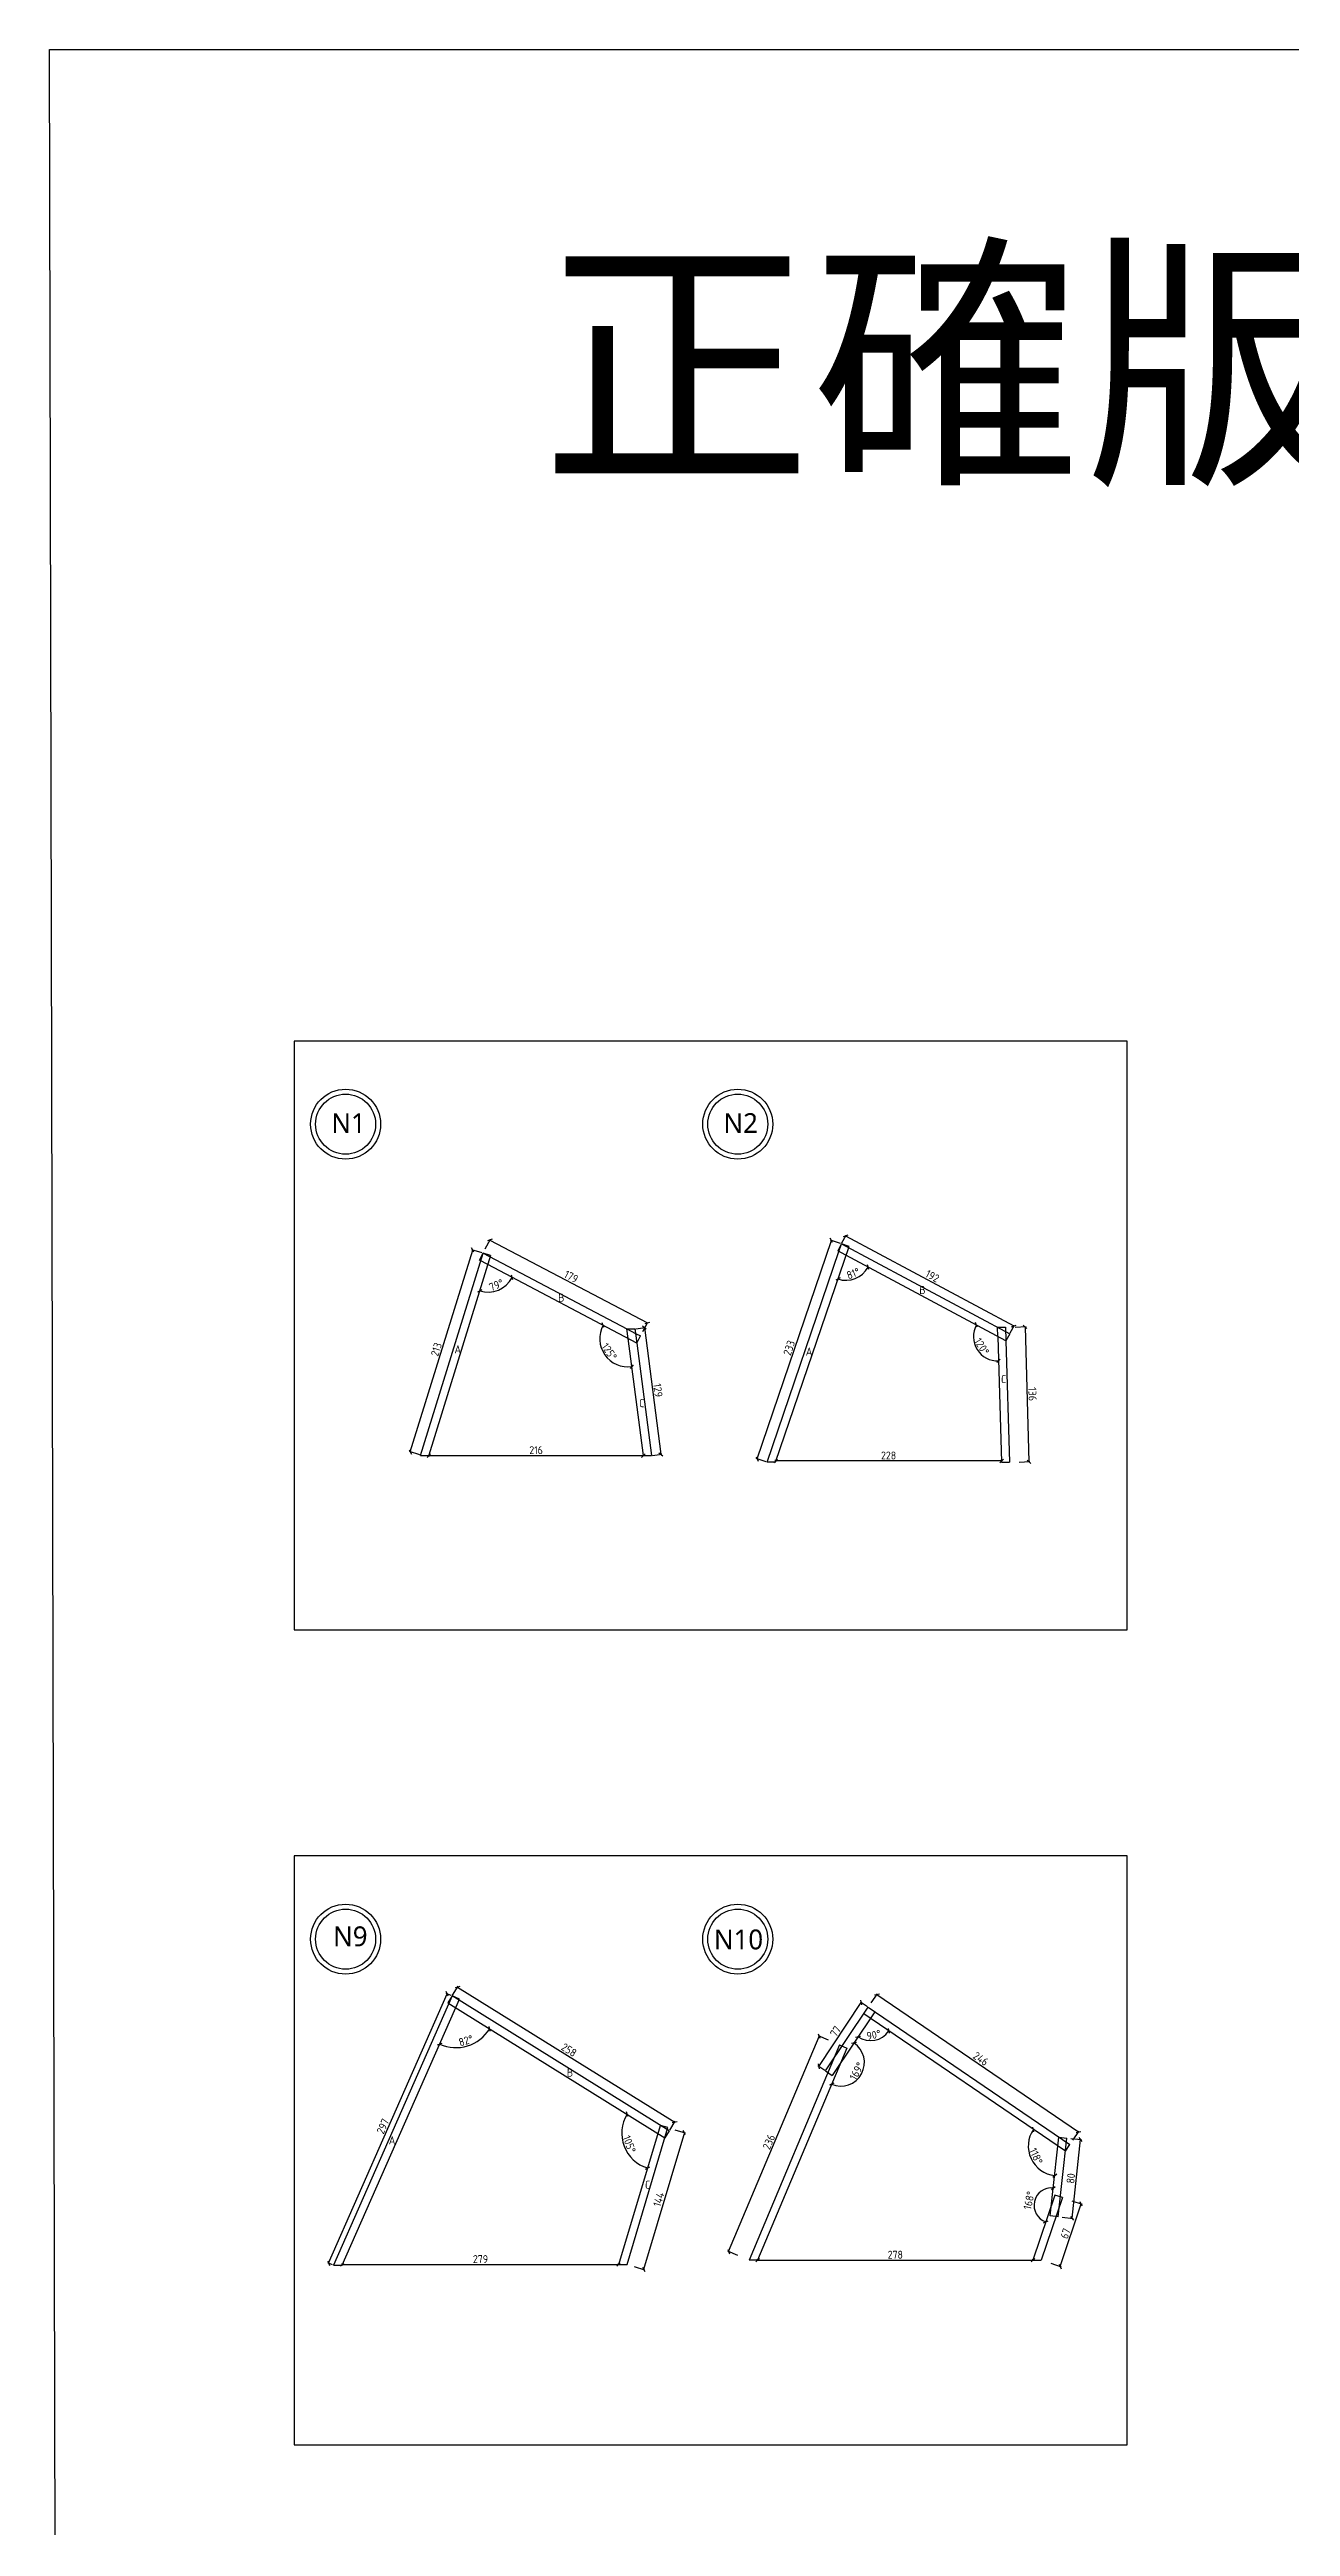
# Model space of a CAD drawing. Header units: centimetres. Extents: x -6116 to 16873, y -2889 to 4505.
# Drawn here: x 11527 to 12778, y -189 to 2310 of the extents above; entities that cross this region are included whole.
import ezdxf

# ---------------------------------------------------------------- set-up
doc = ezdxf.new("R2010")
doc.units = ezdxf.units.CM
for name, color, linetype in [('5', 5, 'Continuous'), ('frame圖框', 34, 'Continuous'), ('section剖面線', 1, 'Continuous')]:
    doc.layers.add(name, color=color, linetype=linetype)
doc.styles.get("Standard").update_dxf_attribs({"font": 'ISOCP.SHX', "bigfont": 'CHINESET.SHX'})
doc.dimstyles.new('AM_ISO', dxfattribs={"dimtxt": 3.5, "dimasz": 3.5, "dimexe": 1, "dimexo": 1, "dimgap": 1.5, "dimtad": 1, "dimdec": 0, "dimdsep": 46, "dimtxsty": 'Standard', "dimcen": 0, "dimclrd": 256, "dimclre": 256, "dimclrt": 2, "dimadec": 0, "dimazin": 2, "dimtp": 0.1, "dimtm": 0.1, "dimtfac": 0.71, "dimtdec": 0, "dimtmove": 0, "dimatfit": 3, "dimfxl": 1, "dimlwd": -1, "dimlwe": -1, "dimarcsym": 1})

# ---------------------------------------------------------------- blocks, each defined once
blk = doc.blocks.new('_Oblique')
at = {"color": 0, "linetype": 'ByBlock', "lineweight": -2}
blk.add_line((-0.5, -0.5), (0.5, 0.5), dxfattribs=at)
blk = doc.blocks.new('*D616')
at = {"layer": 'DEFPOINTS', "color": 0, "transparency": 16777216}
for p in [(11953.5, 1098.7), (11963.9, 1095.5), (11901, 891.8)]:
    blk.add_point(p, dxfattribs=at)
at = {"layer": 'section剖面線', "linetype": 'ByBlock', "transparency": 16777216}
for p, q in [((11890.5, 895), (11953.5, 1098.7)), ((11962.9, 1095.8), (11952.5, 1099)), ((11900, 892), (11889.6, 895.3))]:
    blk.add_line(p, q, dxfattribs=at)
at = {"layer": 'section剖面線', "transparency": 16777216, "xscale": 3.5, "yscale": 3.5, "zscale": 3.5}
for p, rotation in [((11953.5, 1098.7), 72.8367196372992), ((11890.5, 895), 252.8367196372992)]:
    blk.add_blockref('_Oblique', p, dxfattribs=dict(at, rotation=rotation))
at = {"layer": 'section剖面線', "transparency": 16777216, "insert": (11916.8, 998.5), "char_height": 8, "attachment_point": 5, "rotation": 72.8367}
blk.add_mtext('213', dxfattribs=at)
blk = doc.blocks.new('_ArchTick')
at = {"color": 0, "linetype": 'ByBlock', "const_width": 0.15}
blk.add_lwpolyline([(-0.5, -0.5), (0.5, 0.5)], dxfattribs=at)
blk = doc.blocks.new('*D617')
at = {"layer": 'DEFPOINTS', "color": 0, "transparency": 16777216}
for p in [(11963.9, 1095.5), (12129.7, 1025.2), (12122.7, 1012)]:
    blk.add_point(p, dxfattribs=at)
at = {"layer": 'section剖面線', "linetype": 'ByBlock', "transparency": 16777216}
for p, q in [((11966.2, 1099.9), (11971.3, 1109.7)), ((11970.9, 1108.8), (12129.7, 1025.2)), ((12125, 1016.4), (12130.1, 1026.1))]:
    blk.add_line(p, q, dxfattribs=at)
at = {"layer": 'section剖面線', "transparency": 16777216, "xscale": 3.5, "yscale": 3.5, "zscale": 3.5}
for p, rotation in [((11970.9, 1108.8), 152.2536163583385), ((12129.7, 1025.2), 332.2536163583384)]:
    blk.add_blockref('_Oblique', p, dxfattribs=dict(at, rotation=rotation))
at = {"layer": 'section剖面線', "transparency": 16777216, "insert": (12052.8, 1071.9), "char_height": 8, "attachment_point": 5, "rotation": 332.2536}
blk.add_mtext('179', dxfattribs=at)
blk = doc.blocks.new('*D618')
at = {"layer": 'DEFPOINTS', "color": 0, "transparency": 16777216}
for p in [(12117.1, 1019.2), (12133.7, 891.3), (12143.1, 892.6)]:
    blk.add_point(p, dxfattribs=at)
at = {"layer": 'section剖面線', "linetype": 'ByBlock', "transparency": 16777216}
for p, q in [((12118.1, 1019.3), (12127.5, 1020.5)), ((12126.6, 1020.4), (12143.1, 892.6)), ((12134.7, 891.5), (12144.1, 892.7))]:
    blk.add_line(p, q, dxfattribs=at)
at = {"layer": 'section剖面線', "transparency": 16777216, "xscale": 3.5, "yscale": 3.5, "zscale": 3.5}
for p, rotation in [((12126.6, 1020.4), 97.38995690113356), ((12143.1, 892.6), 277.3899569011336)]:
    blk.add_blockref('_Oblique', p, dxfattribs=dict(at, rotation=rotation))
at = {"layer": 'section剖面線', "transparency": 16777216, "insert": (12140.3, 957.2), "char_height": 8, "attachment_point": 5, "rotation": 277.39}
blk.add_mtext('129', dxfattribs=at)
blk = doc.blocks.new('*D619')
at = {"layer": 'DEFPOINTS', "color": 0, "transparency": 16777216}
for p in [(12315.2, 1108.5), (12325.4, 1105), (12250.6, 884.6)]:
    blk.add_point(p, dxfattribs=at)
at = {"layer": 'section剖面線', "linetype": 'ByBlock', "transparency": 16777216}
for p, q in [((12240.4, 888), (12315.2, 1108.5)), ((12324.5, 1105.3), (12314.3, 1108.8)), ((12249.6, 884.9), (12239.4, 888.3))]:
    blk.add_line(p, q, dxfattribs=at)
at = {"layer": 'section剖面線', "transparency": 16777216, "xscale": 3.5, "yscale": 3.5, "zscale": 3.5}
for p, rotation in [((12315.2, 1108.5), 71.2429138886483), ((12240.4, 888), 251.2429138886483)]:
    blk.add_blockref('_Oblique', p, dxfattribs=dict(at, rotation=rotation))
at = {"layer": 'section剖面線', "transparency": 16777216, "insert": (12272.6, 1000), "char_height": 8, "attachment_point": 5, "rotation": 71.2429}
blk.add_mtext('233', dxfattribs=at)
blk = doc.blocks.new('*D620')
at = {"layer": 'DEFPOINTS', "color": 0, "transparency": 16777216}
for p in [(12325.4, 1105), (12495.1, 1014.2), (12499.3, 1022.1)]:
    blk.add_point(p, dxfattribs=at)
at = {"layer": 'section剖面線', "linetype": 'ByBlock', "transparency": 16777216}
for p, q in [((12325.9, 1105.9), (12330.1, 1113.8)), ((12329.6, 1112.9), (12499.3, 1022.1)), ((12495.5, 1015.1), (12499.8, 1023))]:
    blk.add_line(p, q, dxfattribs=at)
at = {"layer": 'section剖面線', "transparency": 16777216, "xscale": 3.5, "yscale": 3.5, "zscale": 3.5}
for p, rotation in [((12329.6, 1112.9), 151.8516544804314), ((12499.3, 1022.1), 331.8516544804314)]:
    blk.add_blockref('_Oblique', p, dxfattribs=dict(at, rotation=rotation))
at = {"layer": 'section剖面線', "transparency": 16777216, "insert": (12417.1, 1072.4), "char_height": 8, "attachment_point": 5, "rotation": 331.8517}
blk.add_mtext('192', dxfattribs=at)
blk = doc.blocks.new('*D621')
at = {"layer": 'DEFPOINTS', "color": 0, "transparency": 16777216}
for p in [(12490.9, 1020.8), (12494.9, 884.6), (12514.5, 885.1)]:
    blk.add_point(p, dxfattribs=at)
at = {"layer": 'section剖面線', "linetype": 'ByBlock', "transparency": 16777216}
for p, q in [((12500.5, 1021), (12511.5, 1021.4)), ((12510.5, 1021.3), (12514.5, 885.1)), ((12504.5, 884.8), (12515.5, 885.2))]:
    blk.add_line(p, q, dxfattribs=at)
at = {"layer": 'section剖面線', "transparency": 16777216, "xscale": 3.5, "yscale": 3.5, "zscale": 3.5}
for p, rotation in [((12510.5, 1021.3), 91.68805438171626), ((12514.5, 885.1), 271.6880543817163)]:
    blk.add_blockref('_Oblique', p, dxfattribs=dict(at, rotation=rotation))
at = {"layer": 'section剖面線', "transparency": 16777216, "insert": (12518, 953.4), "char_height": 8, "attachment_point": 5, "rotation": 271.6881}
blk.add_mtext('136', dxfattribs=at)
blk = doc.blocks.new('*D622')
at = {"layer": 'DEFPOINTS', "color": 0, "transparency": 16777216}
for p in [(11909.2, 891.3), (12125.6, 891.3), (12125.6, 891.3)]:
    blk.add_point(p, dxfattribs=at)
at = {"layer": 'section剖面線', "linetype": 'ByBlock', "transparency": 16777216}
for p, q in [((11909.2, 891.3), (11909.2, 890.3)), ((11909.2, 891.3), (12125.6, 891.3)), ((12125.6, 891.3), (12125.6, 892.3))]:
    blk.add_line(p, q, dxfattribs=at)
at = {"layer": 'section剖面線', "transparency": 16777216, "xscale": 3.5, "yscale": 3.5, "zscale": 3.5, "rotation": 180}
blk.add_blockref('_Oblique', (11909.2, 891.3), dxfattribs=at)
at = {"layer": 'section剖面線', "transparency": 16777216, "xscale": 3.5, "yscale": 3.5, "zscale": 3.5}
blk.add_blockref('_Oblique', (12125.6, 891.3), dxfattribs=at)
at = {"layer": 'section剖面線', "transparency": 16777216, "insert": (12017.4, 896.8), "char_height": 8, "attachment_point": 5}
blk.add_mtext('216', dxfattribs=at)
blk = doc.blocks.new('*D623')
at = {"layer": 'DEFPOINTS', "color": 0, "transparency": 16777216}
for p in [(12259, 885.9), (12259, 884.6), (12486.9, 884.6)]:
    blk.add_point(p, dxfattribs=at)
at = {"layer": 'section剖面線', "linetype": 'ByBlock', "transparency": 16777216}
for p, q in [((12259, 885.6), (12259, 886.9)), ((12486.9, 885.9), (12259, 885.9)), ((12486.9, 885.6), (12486.9, 886.9))]:
    blk.add_line(p, q, dxfattribs=at)
at = {"layer": 'section剖面線', "transparency": 16777216, "xscale": 3.5, "yscale": 3.5, "zscale": 3.5, "rotation": 180}
blk.add_blockref('_Oblique', (12259, 885.9), dxfattribs=at)
at = {"layer": 'section剖面線', "transparency": 16777216, "xscale": 3.5, "yscale": 3.5, "zscale": 3.5}
blk.add_blockref('_Oblique', (12486.9, 885.9), dxfattribs=at)
at = {"layer": 'section剖面線', "transparency": 16777216, "insert": (12372.9, 891.4), "char_height": 8, "attachment_point": 5}
blk.add_mtext('228', dxfattribs=at)
blk = doc.blocks.new('*D632')
at = {"layer": 'DEFPOINTS', "color": 0, "transparency": 16777216}
for p in [(11968.7, 1084), (11971.6, 1093.2), (11973.2, 1056.6), (12119, 1004.9), (11909.3, 891.8)]:
    blk.add_point(p, dxfattribs=at)
at = {"layer": 'section剖面線', "linetype": 'ByBlock', "transparency": 16777216}
blk.add_arc((11968.7, 1084), 27.8, 252.8336, 332.2536, dxfattribs=at)
at = {"layer": 'section剖面線', "transparency": 16777216, "xscale": 3.5, "yscale": 3.5, "zscale": 3.5}
for p, rotation in [((11960.5, 1057.4), 162.833613872641), ((11993.3, 1071), 62.25361635833757)]:
    blk.add_blockref('_Oblique', p, dxfattribs=dict(at, rotation=rotation))
at = {"layer": 'section剖面線', "transparency": 16777216, "insert": (11977.3, 1063.4), "char_height": 8, "attachment_point": 5, "rotation": 22.5436}
blk.add_mtext('79°', dxfattribs=at)
blk = doc.blocks.new('*D633')
at = {"layer": 'DEFPOINTS', "color": 0, "transparency": 16777216}
for p in [(11968.7, 1084), (12082.4, 1002.5), (12110.3, 1009.5), (12119, 1004.9), (12125.6, 891.3)]:
    blk.add_point(p, dxfattribs=at)
at = {"layer": 'section剖面線', "linetype": 'ByBlock', "transparency": 16777216}
blk.add_arc((12110.3, 1009.5), 28.7, 152.2536, 277.39, dxfattribs=at)
at = {"layer": 'section剖面線', "transparency": 16777216, "xscale": 3.5, "yscale": 3.5, "zscale": 3.5}
for p, rotation in [((12084.9, 1022.9), 62.25361635833665), ((12114, 981), 7.389956901132058)]:
    blk.add_blockref('_Oblique', p, dxfattribs=dict(at, rotation=rotation))
at = {"layer": 'section剖面線', "transparency": 16777216, "insert": (12091.2, 996.2), "char_height": 8, "attachment_point": 5, "rotation": 304.8218}
blk.add_mtext('125°', dxfattribs=at)
blk = doc.blocks.new('*D634')
at = {"layer": 'DEFPOINTS', "color": 0, "transparency": 16777216}
for p in [(12333, 1102.4), (12329.9, 1093.5), (12333.5, 1068.4), (12491.3, 1007.1), (12259, 884.6)]:
    blk.add_point(p, dxfattribs=at)
at = {"layer": 'section剖面線', "linetype": 'ByBlock', "transparency": 16777216}
blk.add_arc((12329.9, 1093.5), 25.3, 251.2429, 331.8517, dxfattribs=at)
at = {"layer": 'section剖面線', "transparency": 16777216, "xscale": 3.5, "yscale": 3.5, "zscale": 3.5}
for p, rotation in [((12352.3, 1081.5), 61.85165448043816), ((12321.8, 1069.5), 161.2429138886579)]:
    blk.add_blockref('_Oblique', p, dxfattribs=dict(at, rotation=rotation))
at = {"layer": 'section剖面線', "transparency": 16777216, "insert": (12337.2, 1075), "char_height": 8, "attachment_point": 5, "rotation": 21.5473}
blk.add_mtext('81°', dxfattribs=at)
blk = doc.blocks.new('*D635')
at = {"layer": 'DEFPOINTS', "color": 0, "transparency": 16777216}
for p in [(12329.9, 1093.5), (12459, 1006.5), (12483.2, 1011.5), (12491.3, 1007.1), (12486.9, 884.6)]:
    blk.add_point(p, dxfattribs=at)
at = {"layer": 'section剖面線', "linetype": 'ByBlock', "transparency": 16777216}
blk.add_arc((12483.2, 1011.5), 24.7, 151.8517, 271.688, dxfattribs=at)
at = {"layer": 'section剖面線', "transparency": 16777216, "xscale": 3.5, "yscale": 3.5, "zscale": 3.5}
for p, rotation in [((12461.4, 1023.1), 61.85165448043817), ((12483.9, 986.9), 1.687996649742516)]:
    blk.add_blockref('_Oblique', p, dxfattribs=dict(at, rotation=rotation))
at = {"layer": 'section剖面線', "transparency": 16777216, "insert": (12466.9, 1001.4), "char_height": 8, "attachment_point": 5, "rotation": 301.7698}
blk.add_mtext('120°', dxfattribs=at)
blk = doc.blocks.new('*D664')
at = {"layer": 'DEFPOINTS', "color": 0, "transparency": 16777216}
for p in [(12100.6, 75.1), (11821.9, 74.3), (12100.6, 74.3)]:
    blk.add_point(p, dxfattribs=at)
at = {"layer": 'section剖面線', "linetype": 'ByBlock', "transparency": 16777216}
for p, q in [((11821.9, 75.1), (11821.9, 76.1)), ((11821.9, 75.1), (12100.6, 75.1)), ((12100.6, 75.1), (12100.6, 76.1))]:
    blk.add_line(p, q, dxfattribs=at)
at = {"layer": 'section剖面線', "transparency": 16777216, "xscale": 3.5, "yscale": 3.5, "zscale": 3.5, "rotation": 180}
blk.add_blockref('_Oblique', (11821.9, 75.1), dxfattribs=at)
at = {"layer": 'section剖面線', "transparency": 16777216, "xscale": 3.5, "yscale": 3.5, "zscale": 3.5}
blk.add_blockref('_Oblique', (12100.6, 75.1), dxfattribs=at)
at = {"layer": 'section剖面線', "transparency": 16777216, "insert": (11961.3, 80.6), "char_height": 8, "attachment_point": 5}
blk.add_mtext('279', dxfattribs=at)
blk = doc.blocks.new('*D665')
at = {"layer": 'DEFPOINTS', "color": 0, "transparency": 16777216}
for p in [(11927.7, 348.2), (11932.7, 346), (11813.2, 74.3)]:
    blk.add_point(p, dxfattribs=at)
at = {"layer": 'section剖面線', "linetype": 'ByBlock', "transparency": 16777216}
for p, q in [((11808.2, 76.5), (11927.7, 348.2)), ((11931.8, 346.4), (11926.8, 348.6)), ((11812.2, 74.7), (11807.3, 76.9))]:
    blk.add_line(p, q, dxfattribs=at)
at = {"layer": 'section剖面線', "transparency": 16777216, "xscale": 3.5, "yscale": 3.5, "zscale": 3.5}
for p, rotation in [((11927.7, 348.2), 66.25225859222667), ((11808.2, 76.5), 246.2522585922266)]:
    blk.add_blockref('_Oblique', p, dxfattribs=dict(at, rotation=rotation))
at = {"layer": 'section剖面線', "transparency": 16777216, "insert": (11862.9, 214.6), "char_height": 8, "attachment_point": 5, "rotation": 66.2523}
blk.add_mtext('297', dxfattribs=at)
blk = doc.blocks.new('*D666')
at = {"layer": 'DEFPOINTS', "color": 0, "transparency": 16777216}
for p in [(11932.7, 346), (12151.6, 209.9), (12157.2, 218.8)]:
    blk.add_point(p, dxfattribs=at)
at = {"layer": 'section剖面線', "linetype": 'ByBlock', "transparency": 16777216}
for p, q in [((11933.2, 346.9), (11938.8, 355.8)), ((11938.2, 355), (12157.2, 218.8)), ((12152.2, 210.8), (12157.7, 219.7))]:
    blk.add_line(p, q, dxfattribs=at)
at = {"layer": 'section剖面線', "transparency": 16777216, "xscale": 3.5, "yscale": 3.5, "zscale": 3.5}
for p, rotation in [((11938.2, 355), 148.1260996190119), ((12157.2, 218.8), 328.1260996190119)]:
    blk.add_blockref('_Oblique', p, dxfattribs=dict(at, rotation=rotation))
at = {"layer": 'section剖面線', "transparency": 16777216, "insert": (12050.6, 291.6), "char_height": 8, "attachment_point": 5, "rotation": 328.1261}
blk.add_mtext('258', dxfattribs=at)
blk = doc.blocks.new('*D667')
at = {"layer": 'DEFPOINTS', "color": 0, "transparency": 16777216}
for p in [(12150.4, 213.2), (12109.2, 75.1), (12125.8, 70.2)]:
    blk.add_point(p, dxfattribs=at)
at = {"layer": 'section剖面線', "linetype": 'ByBlock', "transparency": 16777216}
for p, q in [((12167, 208.3), (12125.8, 70.2)), ((12157.4, 211.1), (12167.9, 208)), ((12116.2, 73), (12126.7, 69.9))]:
    blk.add_line(p, q, dxfattribs=at)
at = {"layer": 'section剖面線', "transparency": 16777216, "xscale": 3.5, "yscale": 3.5, "zscale": 3.5}
for p, rotation in [((12167, 208.3), 73.39134127265443), ((12125.8, 70.2), 253.3913412726545)]:
    blk.add_blockref('_Oblique', p, dxfattribs=dict(at, rotation=rotation))
at = {"layer": 'section剖面線', "transparency": 16777216, "insert": (12141.1, 140.8), "char_height": 8, "attachment_point": 5, "rotation": 73.3913}
blk.add_mtext('144', dxfattribs=at)
blk = doc.blocks.new('*D668')
at = {"layer": 'DEFPOINTS', "color": 0, "transparency": 16777216}
for p in [(11928.5, 339.2), (11940, 342.8), (11938.8, 294), (12147.4, 203.1), (11821.9, 74.3)]:
    blk.add_point(p, dxfattribs=at)
at = {"layer": 'section剖面線', "linetype": 'ByBlock', "transparency": 16777216}
blk.add_arc((11936.3, 334.3), 40.4, 246.2553, 328.1261, dxfattribs=at)
at = {"layer": 'section剖面線', "transparency": 16777216, "xscale": 3.5, "yscale": 3.5, "zscale": 3.5}
for p, rotation in [((11970.6, 313), 58.12609961901262), ((11920, 297.3), 156.2553029874419)]:
    blk.add_blockref('_Oblique', p, dxfattribs=dict(at, rotation=rotation))
at = {"layer": 'section剖面線', "transparency": 16777216, "insert": (11946.6, 301), "char_height": 8, "attachment_point": 5, "rotation": 17.1907}
blk.add_mtext('82°', dxfattribs=at)
blk = doc.blocks.new('*D669')
at = {"layer": 'DEFPOINTS', "color": 0, "transparency": 16777216}
for p in [(11928.5, 339.2), (12103.9, 205.4), (12142.7, 215.4), (12147.4, 203.1), (12100.9, 75.1)]:
    blk.add_point(p, dxfattribs=at)
at = {"layer": 'section剖面線', "linetype": 'ByBlock', "transparency": 16777216}
blk.add_arc((12140.3, 207.5), 36.5, 148.1261, 253.3913, dxfattribs=at)
at = {"layer": 'section剖面線', "transparency": 16777216, "xscale": 3.5, "yscale": 3.5, "zscale": 3.5}
for p, rotation in [((12109.3, 226.7), 58.12609961901186), ((12129.9, 172.5), 343.3913412726537)]:
    blk.add_blockref('_Oblique', p, dxfattribs=dict(at, rotation=rotation))
at = {"layer": 'section剖面線', "transparency": 16777216, "insert": (12111.4, 196.5), "char_height": 8, "attachment_point": 5, "rotation": 290.7587}
blk.add_mtext('105°', dxfattribs=at)
blk = doc.blocks.new('*D698')
at = {"layer": 'DEFPOINTS', "color": 0, "transparency": 16777216}
for p in [(12240.8, 79.5), (12518.5, 79.5), (12518.5, 79.5)]:
    blk.add_point(p, dxfattribs=at)
at = {"layer": 'section剖面線', "linetype": 'ByBlock', "transparency": 16777216}
for p, q in [((12240.8, 79.5), (12240.8, 80.5)), ((12240.8, 79.5), (12518.5, 79.5)), ((12518.5, 79.5), (12518.5, 80.5))]:
    blk.add_line(p, q, dxfattribs=at)
at = {"layer": 'section剖面線', "transparency": 16777216, "xscale": 3.5, "yscale": 3.5, "zscale": 3.5, "rotation": 180}
blk.add_blockref('_Oblique', (12240.8, 79.5), dxfattribs=at)
at = {"layer": 'section剖面線', "transparency": 16777216, "xscale": 3.5, "yscale": 3.5, "zscale": 3.5}
blk.add_blockref('_Oblique', (12518.5, 79.5), dxfattribs=at)
at = {"layer": 'section剖面線', "transparency": 16777216, "insert": (12379.7, 85), "char_height": 8, "attachment_point": 5}
blk.add_mtext('278', dxfattribs=at)
blk = doc.blocks.new('*D699')
at = {"layer": 'DEFPOINTS', "color": 0, "transparency": 16777216}
for p in [(12303, 305.3), (12323.5, 296.7), (12232.1, 79.5)]:
    blk.add_point(p, dxfattribs=at)
at = {"layer": 'section剖面線', "linetype": 'ByBlock', "transparency": 16777216}
for p, q in [((12211.6, 88.1), (12303, 305.3)), ((12312.2, 301.4), (12302.1, 305.7)), ((12220.8, 84.2), (12210.7, 88.5))]:
    blk.add_line(p, q, dxfattribs=at)
at = {"layer": 'section剖面線', "transparency": 16777216, "xscale": 3.5, "yscale": 3.5, "zscale": 3.5}
for p, rotation in [((12303, 305.3), 67.17609213513755), ((12211.6, 88.1), 247.1760921351376)]:
    blk.add_blockref('_Oblique', p, dxfattribs=dict(at, rotation=rotation))
at = {"layer": 'section剖面線', "transparency": 16777216, "insert": (12252.2, 198.8), "char_height": 8, "attachment_point": 5, "rotation": 67.1761}
blk.add_mtext('236', dxfattribs=at)
blk = doc.blocks.new('*D700')
at = {"layer": 'DEFPOINTS', "color": 0, "transparency": 16777216}
for p in [(12345.4, 339.4), (12352.4, 334.7), (12309.4, 270.4)]:
    blk.add_point(p, dxfattribs=at)
at = {"layer": 'section剖面線', "linetype": 'ByBlock', "transparency": 16777216}
for p, q in [((12302.4, 275), (12345.4, 339.4)), ((12351.6, 335.2), (12344.6, 339.9)), ((12308.5, 270.9), (12301.6, 275.6))]:
    blk.add_line(p, q, dxfattribs=at)
at = {"layer": 'section剖面線', "transparency": 16777216, "xscale": 3.5, "yscale": 3.5, "zscale": 3.5}
for p, rotation in [((12345.4, 339.4), 56.19639998523972), ((12302.4, 275), 236.1963999852397)]:
    blk.add_blockref('_Oblique', p, dxfattribs=dict(at, rotation=rotation))
at = {"layer": 'section剖面線', "transparency": 16777216, "insert": (12319.4, 310.3), "char_height": 8, "attachment_point": 5, "rotation": 56.1964}
blk.add_mtext('77', dxfattribs=at)
blk = doc.blocks.new('*D701')
at = {"layer": 'DEFPOINTS', "color": 0, "transparency": 16777216}
for p in [(12352.4, 334.7), (12564.4, 208.9), (12555.7, 196)]:
    blk.add_point(p, dxfattribs=at)
at = {"layer": 'section剖面線', "linetype": 'ByBlock', "transparency": 16777216}
for p, q in [((12355.5, 339.2), (12361.7, 348.3)), ((12361.2, 347.5), (12564.4, 208.9)), ((12558.8, 200.6), (12565, 209.7))]:
    blk.add_line(p, q, dxfattribs=at)
at = {"layer": 'section剖面線', "transparency": 16777216, "xscale": 3.5, "yscale": 3.5, "zscale": 3.5}
for p, rotation in [((12361.2, 347.5), 145.702658326532), ((12564.4, 208.9), 325.702658326532)]:
    blk.add_blockref('_Oblique', p, dxfattribs=dict(at, rotation=rotation))
at = {"layer": 'section剖面線', "transparency": 16777216, "insert": (12465.9, 282.7), "char_height": 8, "attachment_point": 5, "rotation": 325.7027}
blk.add_mtext('246', dxfattribs=at)
blk = doc.blocks.new('*D702')
at = {"layer": 'DEFPOINTS', "color": 0, "transparency": 16777216}
for p in [(12552.6, 202.7), (12566.5, 201.2), (12544, 123.2)]:
    blk.add_point(p, dxfattribs=at)
at = {"layer": 'section剖面線', "linetype": 'ByBlock', "transparency": 16777216}
for p, q in [((12556.6, 202.3), (12567.5, 201.1)), ((12557.9, 121.7), (12566.5, 201.2)), ((12547.9, 122.8), (12558.9, 121.6))]:
    blk.add_line(p, q, dxfattribs=at)
at = {"layer": 'section剖面線', "transparency": 16777216, "xscale": 3.5, "yscale": 3.5, "zscale": 3.5}
for p, rotation in [((12566.5, 201.2), 83.80603055926731), ((12557.9, 121.7), 263.8060305592674)]:
    blk.add_blockref('_Oblique', p, dxfattribs=dict(at, rotation=rotation))
at = {"layer": 'section剖面線', "transparency": 16777216, "insert": (12556.7, 162), "char_height": 8, "attachment_point": 5, "rotation": 83.806}
blk.add_mtext('80', dxfattribs=at)
blk = doc.blocks.new('*D703')
at = {"layer": 'DEFPOINTS', "color": 0, "transparency": 16777216}
for p in [(12548.3, 142.6), (12567.2, 136.2), (12526.9, 79.5)]:
    blk.add_point(p, dxfattribs=at)
at = {"layer": 'section剖面線', "linetype": 'ByBlock', "transparency": 16777216}
for p, q in [((12545.9, 73.1), (12567.2, 136.2)), ((12557.7, 139.4), (12568.2, 135.9)), ((12536.4, 76.3), (12546.8, 72.8))]:
    blk.add_line(p, q, dxfattribs=at)
at = {"layer": 'section剖面線', "transparency": 16777216, "xscale": 3.5, "yscale": 3.5, "zscale": 3.5}
for p, rotation in [((12567.2, 136.2), 71.3317332459369), ((12545.9, 73.1), 251.3317332459369)]:
    blk.add_blockref('_Oblique', p, dxfattribs=dict(at, rotation=rotation))
at = {"layer": 'section剖面線', "transparency": 16777216, "insert": (12551.3, 106.4), "char_height": 8, "attachment_point": 5, "rotation": 71.3317}
blk.add_mtext('67', dxfattribs=at)
blk = doc.blocks.new('*D726')
at = {"layer": 'DEFPOINTS', "color": 0, "transparency": 16777216}
for p in [(12359.1, 330.2), (12330.9, 293.6), (12316, 265.9), (12337.9, 259.1), (12240.8, 79.5)]:
    blk.add_point(p, dxfattribs=at)
at = {"layer": 'section剖面線', "linetype": 'ByBlock', "transparency": 16777216}
blk.add_arc((12324.7, 278.9), 23.8, 247.1761, 56.1964, dxfattribs=at)
at = {"layer": 'section剖面線', "transparency": 16777216, "xscale": 3.5, "yscale": 3.5, "zscale": 3.5}
for p, rotation in [((12338, 298.6), 146.1963999852507), ((12315.5, 257), 157.176092135138)]:
    blk.add_blockref('_Oblique', p, dxfattribs=dict(at, rotation=rotation))
at = {"layer": 'section剖面線', "transparency": 16777216, "insert": (12340.8, 270.2), "char_height": 8, "attachment_point": 5, "rotation": 61.6862}
blk.add_mtext('169°', dxfattribs=at)
blk = doc.blocks.new('*D727')
at = {"layer": 'DEFPOINTS', "color": 0, "transparency": 16777216}
for p in [(12348, 328.1), (12359.1, 330.2), (12353.1, 301.1), (12316, 265.9), (12551.2, 189.5)]:
    blk.add_point(p, dxfattribs=at)
at = {"layer": 'section剖面線', "linetype": 'ByBlock', "transparency": 16777216}
blk.add_arc((12354.6, 323.5), 22.5, 236.1964, 325.7027, dxfattribs=at)
at = {"layer": 'section剖面線', "transparency": 16777216, "xscale": 3.5, "yscale": 3.5, "zscale": 3.5}
for p, rotation in [((12342.1, 304.8), 146.1963999852492), ((12373.2, 310.8), 55.70265832653609)]:
    blk.add_blockref('_Oblique', p, dxfattribs=dict(at, rotation=rotation))
at = {"layer": 'section剖面線', "transparency": 16777216, "insert": (12357.9, 306.8), "char_height": 8, "attachment_point": 5, "rotation": 10.9495}
blk.add_mtext('90°', dxfattribs=at)
blk = doc.blocks.new('*D728')
at = {"layer": 'DEFPOINTS', "color": 0, "transparency": 16777216}
for p in [(12348, 328.1), (12513.9, 191.9), (12543.3, 191.3), (12551.2, 189.5), (12536, 124.1)]:
    blk.add_point(p, dxfattribs=at)
at = {"layer": 'section剖面線', "linetype": 'ByBlock', "transparency": 16777216}
blk.add_arc((12543.7, 194.6), 29.9, 145.7027, 263.7818, dxfattribs=at)
at = {"layer": 'section剖面線', "transparency": 16777216, "xscale": 3.5, "yscale": 3.5, "zscale": 3.5}
for p, rotation in [((12519, 211.4), 55.70265832653609), ((12540.5, 164.9), 353.7817575391741)]:
    blk.add_blockref('_Oblique', p, dxfattribs=dict(at, rotation=rotation))
at = {"layer": 'section剖面線', "transparency": 16777216, "insert": (12521.6, 184.4), "char_height": 8, "attachment_point": 5, "rotation": 294.7422}
blk.add_mtext('118°', dxfattribs=at)
blk = doc.blocks.new('*D730')
at = {"layer": 'DEFPOINTS', "color": 0, "transparency": 16777216}
for p in [(12543.3, 191.3), (12523.8, 146.2), (12540.7, 145.2), (12536, 124.1), (12518.5, 79.5)]:
    blk.add_point(p, dxfattribs=at)
at = {"layer": 'section剖面線', "linetype": 'ByBlock', "transparency": 16777216}
blk.add_arc((12537.2, 134.8), 17.6, 83.7818, 251.3317, dxfattribs=at)
at = {"layer": 'section剖面線', "transparency": 16777216, "xscale": 3.5, "yscale": 3.5, "zscale": 3.5}
for p, rotation in [((12539.1, 152.3), 353.7817575391744), ((12531.5, 118.1), 341.3317332459374)]:
    blk.add_blockref('_Oblique', p, dxfattribs=dict(at, rotation=rotation))
at = {"layer": 'section剖面線', "transparency": 16777216, "insert": (12514.6, 139.8), "char_height": 8, "attachment_point": 5, "rotation": 77.5567}
blk.add_mtext('168°', dxfattribs=at)

msp = doc.modelspace()

# ---------------------------------------------------------------- linework, layer by layer
for p, q in [((12259.00263, 884.56055), (12332.9909, 1102.43443)), ((12325.41582, 1105.00687), (12321.62563, 1097.92288)), ((12322.80853, 1097.32916), (12325.41582, 1105.00687)), ((12325.41582, 1105.00687), (12495.07408, 1014.23374)), ((12332.9909, 1102.43443), (12325.41582, 1105.00687)), ((11900.8256, 891.34589), (11963.90031, 1095.53132)), ((11971.55493, 1093.16674), (11909.33632, 891.75264)), ((11960.17599, 1088.45148), (11963.90031, 1095.53132)), ((11968.71135, 1083.9615), (11960.17599, 1088.45148)), ((11963.90031, 1095.53132), (12109.06466, 1019.16836)), ((11971.55493, 1093.16674), (11963.90031, 1095.53132)), ((12118.98054, 1004.91316), (11968.71135, 1083.9615)), ((12250.55397, 884.56055), (12322.80853, 1097.32916)), ((12329.94689, 1093.47071), (12321.62563, 1097.92288)), ((12491.2839, 1007.14975), (12329.94689, 1093.47071)), ((12110.3174, 1009.47037), (12109.05921, 1019.17123)), ((12109.06466, 1019.16836), (12117.72235, 1014.61403)), ((12109.06466, 1019.16836), (12117.13166, 1019.16836)), ((12125.63804, 891.34589), (12110.3174, 1009.47037)), ((12117.13166, 1019.16836), (12117.72235, 1014.61403)), ((12117.72235, 1014.61403), (12118.98054, 1004.91316)), ((12117.72235, 1014.61403), (12122.70486, 1011.993)), ((12118.98054, 1004.91316), (12122.70486, 1011.993)), ((12118.98054, 1004.91316), (12118.98054, 1004.95233)), ((12118.98054, 1004.91316), (12133.71012, 891.34589)), ((12483.15103, 1011.50112), (12482.87824, 1020.75895)), ((12482.87824, 1020.75895), (12490.88172, 1020.75895)), ((12483.15103, 1011.50112), (12486.89192, 884.56055)), ((12490.88054, 1020.75895), (12491.2839, 1007.18892)), ((12495.07408, 1014.23374), (12491.2839, 1007.14975)), ((12491.2839, 1007.14975), (12491.2839, 1007.18892)), ((12491.2839, 1007.14975), (12494.89557, 884.56055)), ((11900.96335, 891.75264), (11900.8256, 891.34589)), ((11900.8256, 891.34589), (11909.19857, 891.34589)), ((11909.33632, 891.75264), (11909.19857, 891.34589)), ((12125.63804, 891.34589), (12133.70503, 891.34589)), ((12259.00263, 884.56055), (12250.55397, 884.56055)), ((12486.89192, 884.56055), (12494.89539, 884.56055)), ((11932.69247, 346.03999), (11813.15481, 74.30177)), ((11821.89457, 74.30177), (11940.0152, 342.81872)), ((11932.69247, 346.03999), (11928.45065, 339.2183)), ((11928.45065, 339.2183), (12147.38543, 203.08174)), ((12151.62724, 209.90342), (11932.69247, 346.03999)), ((11940.0152, 342.81872), (11932.69247, 346.03999)), ((12309.36485, 270.37547), (12352.4216, 334.68412)), ((12359.06674, 330.15157), (12316.04856, 265.90051)), ((12551.18711, 189.46475), (12347.98881, 328.06341)), ((12352.4216, 334.68412), (12555.67661, 196.04677)), ((12323.52857, 296.66523), (12232.12633, 79.48161)), ((12330.91613, 293.55616), (12240.82234, 79.48161)), ((12323.52857, 296.66523), (12330.91613, 293.55616)), ((12309.36485, 270.37547), (12316.04856, 265.90051)), ((12301.41723, 244.04747), (12301.41723, 244.08664)), ((12100.86765, 75.11528), (12142.72335, 215.43998)), ((12109.21591, 75.11528), (12150.4087, 213.21749)), ((12150.4087, 213.21749), (12142.74249, 215.50415)), ((12151.62724, 209.90342), (12147.38543, 203.08174)), ((12149.74578, 211.03417), (12149.74578, 211.07334)), ((12149.74578, 211.03417), (12149.74578, 210.995)), ((12543.6908, 194.57787), (12544.6693, 203.55471)), ((12543.9956, 123.20086), (12552.62259, 202.69155)), ((12544.6693, 203.55471), (12552.62259, 202.69155)), ((12137.16875, 196.85689), (12137.16875, 196.81772)), ((12536.01418, 124.07049), (12543.34144, 191.31958)), ((12542.2609, 181.36329), (12542.2609, 181.40246)), ((12543.34144, 191.35875), (12543.6908, 194.57787)), ((12543.34144, 191.35875), (12543.34144, 191.31958)), ((12551.18711, 189.46475), (12555.67661, 196.04677)), ((12540.70264, 145.19559), (12518.50024, 79.48161)), ((12548.2817, 142.6349), (12526.94446, 79.48161)), ((12537.22183, 134.93239), (12537.22183, 134.97156)), ((12537.22183, 134.89322), (12537.22183, 134.93239)), ((12548.2817, 142.6349), (12540.70113, 145.1961)), ((12543.9956, 123.20086), (12536.01208, 124.07072)), ((12100.86765, 75.15445), (12100.86765, 75.11528)), ((12100.86765, 75.11528), (12109.21591, 75.11528)), ((12240.82234, 79.48161), (12232.14281, 79.48161)), ((12518.50024, 79.48161), (12526.94446, 79.48161)), ((11813.15481, 74.30177), (11813.15481, 74.34094)), ((11813.15481, 74.30177), (11821.89457, 74.30177))]:
    msp.add_line(p, q)
at = {"layer": '5', "linetype": 'ByBlock'}
for centre, radius in [((11825.28405, 1225.70995), 35.27331), ((11825.28405, 1225.70995), 30.27331), ((12220.78467, 1225.70995), 35.27331), ((12220.78467, 1225.70995), 30.27331), ((11825.28405, 403.37976), 35.27331), ((11825.28405, 403.37976), 30.27331), ((12220.78467, 403.37976), 35.27331), ((12220.78467, 403.37976), 30.27331)]:
    msp.add_circle(centre, radius, dxfattribs=at)
at = {"layer": 'frame圖框'}
for points in [[(11773.44199, 1309.62726), (11773.44199, 715.62726), (12613.44199, 715.62726), (12613.44199, 1309.62726)], [(11773.44199, 487.29706), (11773.44199, -106.70294), (12613.44199, -106.70294), (12613.44199, 487.29706)]]:
    msp.add_lwpolyline(points, close=True, dxfattribs=at)
at = {"layer": 'section剖面線', "ltscale": 0.1}
msp.add_lwpolyline([(11526.70968, 2310.02356), (16861.47011, 2310.02356), (16873.32514, -2888.931), (11538.56471, -2888.931)], close=True, dxfattribs=at)

# ---------------------------------------------------------------- texts
at = {"layer": '5', "linetype": 'ByBlock', "char_height": 20, "attachment_point": 1}
for s, insert in [('{\\fMicrosoft JhengHei|b0|i0|c136|p34;N1}', (11810.9193, 1236.81185)), ('{\\fMicrosoft JhengHei|b0|i0|c136|p34;N2}', (12206.41992, 1236.81185)), ('{\\fMicrosoft JhengHei|b0|i0|c136|p34;N9}', (11812.72839, 416.25822)), ('{\\fMicrosoft JhengHei|b0|i0|c136|p34;N10}', (12196.75876, 413.0896))]:
    msp.add_mtext(s, dxfattribs=dict(at, insert=insert))
at = {"layer": '5', "linetype": 'ByBlock', "char_height": 8.2757, "attachment_point": 1, "rotation": 358.34569937}
for s, insert in [('B', (12039.7769, 1054.85767)), ('B', (12404.03663, 1062.56984)), ('A', (11935.19287, 1002.72829)), ('A', (12289.52591, 1000.50986)), ('C', (12486.40149, 972.81123)), ('C', (12121.48236, 948.5004)), ('B', (12048.54327, 273.00142)), ('A', (11868.97981, 204.67891)), ('C', (12127.36822, 159.88759))]:
    msp.add_mtext(s, dxfattribs=dict(at, insert=insert))
at = {"layer": 'section剖面線', "ltscale": 0.1, "insert": (12022.72191, 2092.06375), "char_height": 200, "attachment_point": 1}
msp.add_mtext_dynamic_manual_height_columns('{\\fArial Unicode MS|b0|i0|c134|p0;正確版本}', width=1212.7707128, gutter_width=10, heights=[0], dxfattribs=at)

# ---------------------------------------------------------------- dimensions: what is measured, and where the dimension line sits
at = {"layer": 'section剖面線'}
for p1, p2, distance, picture, middle in [((11900.96335, 891.75264), (11963.90031, 1095.53132), 10.90571, '*D616', (11916.75595, 998.48347)), ((11963.90031, 1095.53132), (12122.70486, 1011.993), 14.96609, '*D617', (12052.83075, 1071.875)), ((12250.55397, 884.56055), (12325.41582, 1105.00687), 10.74412, '*D619', (12272.60274, 1000.00737)), ((12325.41582, 1105.00687), (12495.07408, 1014.23374), 8.94898, '*D620', (12417.06263, 1072.36279)), ((12117.13166, 1019.16836), (12133.71012, 891.34589), 9.50238, '*D618', (12140.29944, 957.18686)), ((12490.88172, 1020.75895), (12494.89557, 884.56055), 19.62536, '*D621', (12518.0031, 953.39988)), ((11813.15481, 74.34094), (11932.69247, 346.03999), 5.42321, '*D665', (11862.92461, 214.58968)), ((11932.69247, 346.03999), (12151.62724, 209.90342), 10.51254, '*D666', (12050.61572, 291.57042)), ((12309.36485, 270.37547), (12352.4216, 334.68412), 8.39151, '*D700', (12319.35008, 310.25831)), ((12352.4216, 334.68412), (12555.67661, 196.04677), 15.51472, '*D701', (12465.89108, 282.72687)), ((12232.12633, 79.48161), (12323.52857, 296.66523), 22.26863, '*D699', (12252.23234, 198.84518)), ((12150.4087, 213.21749), (12109.21591, 75.11528), 17.27051, '*D667', (12141.09174, 140.80198)), ((12543.9956, 123.20086), (12552.62259, 202.69155), -13.95068, '*D702', (12556.71044, 162.03442)), ((12526.94446, 79.48161), (12548.2817, 142.6349), -19.99318, '*D703', (12551.34374, 106.41916))]:
    dim = msp.add_aligned_dim(p1=p1, p2=p2, distance=distance, dimstyle='AM_ISO', override={"dimtxt": 8, "dimblk": 'Oblique', "dimclrt": 256, "dimldrblk": 'ArchTick', "dimfxl": 10, "dimfxlon": 1}, dxfattribs=at)
    dim.commit()
    dim.dimension.update_dxf_attribs({"geometry": picture, "text_midpoint": middle})
for base, line1, line2, picture, middle in [((12333.51792, 1068.41853), ((12491.2839, 1007.14975), (12329.94689, 1093.47071)), ((12259.00263, 884.56055), (12332.9909, 1102.43443)), '*D634', (12337.22081, 1075.0494)), ((11973.20305, 1056.55318), ((12118.98054, 1004.91316), (11968.71135, 1083.9615)), ((11971.55493, 1093.16674), (11909.33632, 891.75264)), '*D632', (11977.25088, 1063.38956)), ((12082.42725, 1002.53429), ((12125.63804, 891.34589), (12110.3174, 1009.47037)), ((12118.98054, 1004.91316), (11968.71135, 1083.9615)), '*D633', (12091.23984, 996.20036)), ((12459.01348, 1006.4598), ((12483.15103, 1011.50112), (12486.89192, 884.56055)), ((12491.2839, 1007.14975), (12329.94689, 1093.47071)), '*D635', (12466.86381, 1001.41449)), ((11938.78897, 293.97613), ((11928.45065, 339.2183), (12147.38543, 203.08174)), ((11821.89457, 74.30177), (11940.0152, 342.81872)), '*D668', (11946.61596, 300.96065)), ((12103.90384, 205.41409), ((12100.86765, 75.11528), (12142.72335, 215.43998)), ((11928.45065, 339.2183), (12147.38543, 203.08174)), '*D669', (12111.35869, 196.4743)), ((12337.87401, 259.05413), ((12359.06674, 330.15157), (12316.04856, 265.90051)), ((12330.91613, 293.55616), (12240.82234, 79.48161)), '*D726', (12340.8377, 270.21146)), ((12353.07528, 301.06145), ((12551.18711, 189.46475), (12347.98881, 328.06341)), ((12359.06674, 330.15157), (12316.04856, 265.90051)), '*D727', (12357.86745, 306.81737)), ((12513.93177, 191.9376), ((12536.01418, 124.07049), (12543.34144, 191.31958)), ((12551.18711, 189.46475), (12347.98881, 328.06341)), '*D728', (12521.55337, 184.37002)), ((12523.75293, 146.18338), ((12540.70264, 145.19559), (12518.50024, 79.48161)), ((12536.01418, 124.07049), (12543.34144, 191.31958)), '*D730', (12514.60001, 139.75136))]:
    dim = msp.add_angular_dim_2l(base=base, line1=line1, line2=line2, dimstyle='AM_ISO', override={"dimtxt": 8, "dimblk": 'Oblique', "dimclrt": 256, "dimldrblk": 'ArchTick', "dimfxl": 10, "dimfxlon": 1}, dxfattribs=at)
    dim.commit()
    dim.dimension.update_dxf_attribs({"geometry": picture, "text_midpoint": middle})
for base, p1, p2, picture, middle in [((12125.63804, 891.34589), (11909.19857, 891.34589), (12125.63804, 891.34589), '*D622', (12017.4183, 896.84668)), ((12259.00263, 885.85416), (12486.89192, 884.56055), (12259.00263, 884.56055), '*D623', (12372.94728, 891.35495)), ((12100.625, 75.11528), (11821.89457, 74.30177), (12100.625, 74.30177), '*D664', (11961.25979, 80.61607)), ((12518.50024, 79.48161), (12240.82234, 79.48161), (12518.50024, 79.48161), '*D698', (12379.66129, 84.98239))]:
    dim = msp.add_linear_dim(base=base, p1=p1, p2=p2, dimstyle='AM_ISO', override={"dimtxt": 8, "dimblk": 'Oblique', "dimclrt": 256, "dimldrblk": 'ArchTick', "dimfxl": 10, "dimfxlon": 1}, dxfattribs=at)
    dim.commit()
    dim.dimension.update_dxf_attribs({"geometry": picture, "text_midpoint": middle})

doc.saveas('drawing.dxf')
